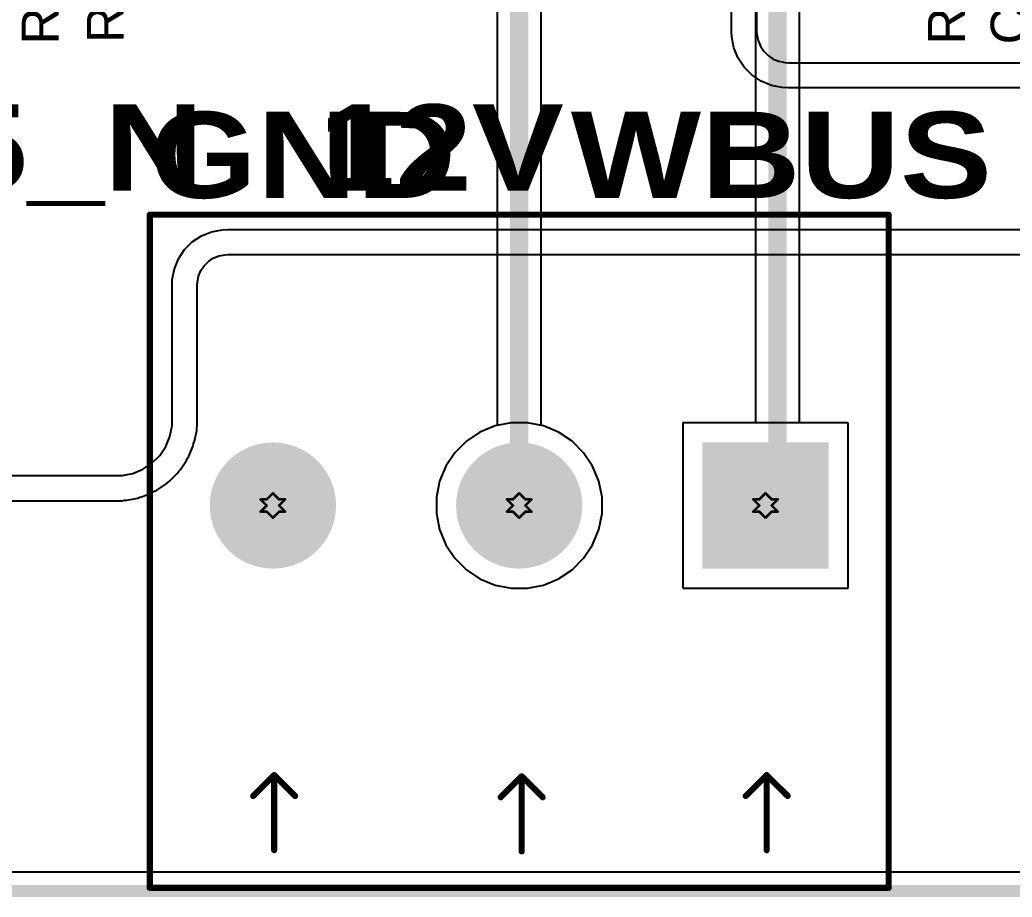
# Model space of a CAD drawing. Header units: inches. Extents: x -40 to 219, y 2 to 133.
# Drawn here: x 34.84 to 55.31, y 2.25 to 20.36 of the extents above; entities that cross this region are included whole.
import ezdxf

# ---------------------------------------------------------------- set-up
doc = ezdxf.new("R2010")
doc.units = ezdxf.units.IN
for name, color, linetype in [('Board Outline', 216, 'Continuous'), ('Bottom Layer', 5, 'Continuous'), ('Bottom Solder', 6, 'Continuous'), ('Drill Drawing', 1, 'Continuous'), ('Multi-Layer', 9, 'Continuous'), ('Pad Holes', 156, 'Continuous'), ('Top Layer', 1, 'Continuous'), ('Top Overlay', 2, 'Continuous'), ('Top Solder', 216, 'Continuous')]:
    doc.layers.add(name, color=color, linetype=linetype)
doc.styles.add('Arial', font='', dxfattribs={"height": 0.2})
doc.styles.add('Arial Black_Bold', font='', dxfattribs={"height": 0.2})
doc.styles.get('Arial').set_extended_font_data('Arial')
doc.styles.get('Arial Black_Bold').set_extended_font_data('Arial Black', bold=True)

# ---------------------------------------------------------------- blocks, each defined once
blk = doc.blocks.new('TB008A_508_03BE_150')
at = {"layer": 'Bottom Layer'}
blk.add_hatch(color=5, dxfattribs=at).paths.add_polyline_path([(-1.2, 1.2), (1.2, 1.2), (1.2, -1.2), (-1.2, -1.2)])
h = blk.add_hatch(color=5, dxfattribs=at)
edge = h.paths.add_edge_path()
edge.add_arc((5.08, 0), 1.2, 0, 360)
h = blk.add_hatch(color=5, dxfattribs=at)
edge = h.paths.add_edge_path()
edge.add_arc((10.16, 0), 1.2, 0, 360)
at = {"layer": 'Bottom Solder'}
blk.add_hatch(color=6, dxfattribs=at).paths.add_polyline_path([(-1.302, 1.302), (1.302, 1.302), (1.302, -1.302), (-1.302, -1.302)])
h = blk.add_hatch(color=6, dxfattribs=at)
edge = h.paths.add_edge_path()
edge.add_arc((5.08, 0), 1.302, 0, 360)
h = blk.add_hatch(color=6, dxfattribs=at)
edge = h.paths.add_edge_path()
edge.add_arc((10.16, 0), 1.302, 0, 360)
at = {"layer": 'Multi-Layer'}
h = blk.add_hatch(color=9, dxfattribs=at)
edge = h.paths.add_edge_path()
edge.add_arc((5.08, 0), 1.2, 0, 360)
h = blk.add_hatch(color=9, dxfattribs=at)
edge = h.paths.add_edge_path()
edge.add_arc((10.16, 0), 1.2, 0, 360)
at = {"layer": 'Pad Holes'}
h = blk.add_hatch(color=7, dxfattribs=at)
edge = h.paths.add_edge_path()
edge.add_arc((0, 0), 0.8, 0, 360)
h = blk.add_hatch(color=7, dxfattribs=at)
edge = h.paths.add_edge_path()
edge.add_arc((5.08, 0), 0.8, 0, 360)
h = blk.add_hatch(color=7, dxfattribs=at)
edge = h.paths.add_edge_path()
edge.add_arc((10.16, 0), 0.8, 0, 360)
at = {"layer": 'Top Layer'}
blk.add_hatch(color=1, dxfattribs=at).paths.add_polyline_path([(-1.2, 1.2), (1.2, 1.2), (1.2, -1.2), (-1.2, -1.2)])
h = blk.add_hatch(color=1, dxfattribs=at)
edge = h.paths.add_edge_path()
edge.add_arc((5.08, 0), 1.2, 0, 360)
h = blk.add_hatch(color=1, dxfattribs=at)
edge = h.paths.add_edge_path()
edge.add_arc((10.16, 0), 1.2, 0, 360)
at = {"layer": 'Top Solder'}
blk.add_hatch(color=216, dxfattribs=at).paths.add_polyline_path([(-1.302, 1.302), (1.302, 1.302), (1.302, -1.302), (-1.302, -1.302)])
h = blk.add_hatch(color=216, dxfattribs=at)
edge = h.paths.add_edge_path()
edge.add_arc((5.08, 0), 1.302, 0, 360)
h = blk.add_hatch(color=216, dxfattribs=at)
edge = h.paths.add_edge_path()
edge.add_arc((10.16, 0), 1.302, 0, 360)
at = {"layer": 'Top Overlay'}
for points in [[(12.7, 7.89, 0.127, 0.127, 0), (-2.54, 7.89, 0.127, 0.127, 0)], [(-2.54, 7.89, 0.127, 0.127, 0), (-2.54, -6, 0.127, 0.127, 0)], [(12.7, -6, 0.127, 0.127, 0), (12.7, 7.89, 0.127, 0.127, 0)], [(-0.025, 7.112, 0.127, 0.127, 0), (-0.025, 5.563, 0.127, 0.127, 0)], [(5.029, 7.137, 0.127, 0.127, 0), (5.029, 5.588, 0.127, 0.127, 0)], [(10.135, 7.112, 0.127, 0.127, 0), (10.135, 5.563, 0.127, 0.127, 0)], [(-0.025, 5.563, 0.127, 0.127, 0), (-0.457, 5.994, 0.127, 0.127, 0)], [(0.406, 5.994, 0.127, 0.127, 0), (-0.025, 5.563, 0.127, 0.127, 0)], [(5.029, 5.588, 0.127, 0.127, 0), (4.597, 6.02, 0.127, 0.127, 0)], [(5.461, 6.02, 0.127, 0.127, 0), (5.029, 5.588, 0.127, 0.127, 0)], [(10.135, 5.563, 0.127, 0.127, 0), (9.703, 5.994, 0.127, 0.127, 0)], [(10.566, 5.994, 0.127, 0.127, 0), (10.135, 5.563, 0.127, 0.127, 0)], [(12.7, -6, 0.127, 0.127, 0), (-2.54, -6, 0.127, 0.127, 0)]]:
    blk.add_lwpolyline(points, format="xyseb", dxfattribs=at)
for points in [[(-2.572, 7.89, 0.0635, 0.0635, 1), (-2.508, 7.89, 0.0635, 0.0635, 1)], [(-2.572, 7.89, 0.0635, 0.0635, 1), (-2.508, 7.89, 0.0635, 0.0635, 1)], [(12.668, 7.89, 0.0635, 0.0635, 1), (12.732, 7.89, 0.0635, 0.0635, 1)], [(12.668, 7.89, 0.0635, 0.0635, 1), (12.732, 7.89, 0.0635, 0.0635, 1)], [(-0.057, 7.112, 0.0635, 0.0635, 1), (0.006, 7.112, 0.0635, 0.0635, 1)], [(4.997, 7.137, 0.0635, 0.0635, 1), (5.061, 7.137, 0.0635, 0.0635, 1)], [(10.103, 7.112, 0.0635, 0.0635, 1), (10.166, 7.112, 0.0635, 0.0635, 1)], [(-0.489, 5.994, 0.0635, 0.0635, 1), (-0.425, 5.994, 0.0635, 0.0635, 1)], [(0.375, 5.994, 0.0635, 0.0635, 1), (0.438, 5.994, 0.0635, 0.0635, 1)], [(4.566, 6.02, 0.0635, 0.0635, 1), (4.629, 6.02, 0.0635, 0.0635, 1)], [(5.429, 6.02, 0.0635, 0.0635, 1), (5.493, 6.02, 0.0635, 0.0635, 1)], [(9.671, 5.994, 0.0635, 0.0635, 1), (9.735, 5.994, 0.0635, 0.0635, 1)], [(10.535, 5.994, 0.0635, 0.0635, 1), (10.598, 5.994, 0.0635, 0.0635, 1)], [(-0.057, 5.563, 0.0635, 0.0635, 1), (0.006, 5.563, 0.0635, 0.0635, 1)], [(-0.057, 5.563, 0.0635, 0.0635, 1), (0.006, 5.563, 0.0635, 0.0635, 1)], [(-0.057, 5.563, 0.0635, 0.0635, 1), (0.006, 5.563, 0.0635, 0.0635, 1)], [(4.997, 5.588, 0.0635, 0.0635, 1), (5.061, 5.588, 0.0635, 0.0635, 1)], [(4.997, 5.588, 0.0635, 0.0635, 1), (5.061, 5.588, 0.0635, 0.0635, 1)], [(4.997, 5.588, 0.0635, 0.0635, 1), (5.061, 5.588, 0.0635, 0.0635, 1)], [(10.103, 5.563, 0.0635, 0.0635, 1), (10.166, 5.563, 0.0635, 0.0635, 1)], [(10.103, 5.563, 0.0635, 0.0635, 1), (10.166, 5.563, 0.0635, 0.0635, 1)], [(10.103, 5.563, 0.0635, 0.0635, 1), (10.166, 5.563, 0.0635, 0.0635, 1)], [(-2.572, -6, 0.0635, 0.0635, 1), (-2.508, -6, 0.0635, 0.0635, 1)], [(-2.572, -6, 0.0635, 0.0635, 1), (-2.508, -6, 0.0635, 0.0635, 1)], [(12.668, -6, 0.0635, 0.0635, 1), (12.732, -6, 0.0635, 0.0635, 1)], [(12.668, -6, 0.0635, 0.0635, 1), (12.732, -6, 0.0635, 0.0635, 1)]]:
    blk.add_lwpolyline(points, format="xyseb", close=True, dxfattribs=at)

msp = doc.modelspace()

# ---------------------------------------------------------------- linework, layer by layer
at = {"layer": 'Board Outline'}
msp.add_lwpolyline([(3.393, 2.382, 0.254, 0.254, 0), (85.393, 2.382, 0.254, 0.254, 0)], format="xyseb", dxfattribs=at)
at = {"layer": 'Bottom Layer'}
for p, q in [((49.524, 20.116), (49.524, 28.177)), ((50.042, 28.177), (50.042, 20.128)), ((49.53, 20.002), (49.524, 20.116)), ((50.042, 20.128), (50.046, 20.065)), ((50.046, 20.065), (50.072, 19.93)), ((49.574, 19.779), (49.53, 20.002)), ((50.072, 19.93), (50.12, 19.814)), ((49.661, 19.569), (49.574, 19.779)), ((50.12, 19.814), (50.19, 19.71)), ((50.19, 19.71), (50.279, 19.621)), ((49.788, 19.38), (49.661, 19.569)), ((50.279, 19.621), (50.383, 19.551)), ((50.383, 19.551), (50.499, 19.503)), ((50.499, 19.503), (50.634, 19.476)), ((50.634, 19.476), (50.697, 19.473)), ((50.697, 19.473), (62.633, 19.473)), ((49.949, 19.219), (49.788, 19.38)), ((50.138, 19.092), (49.949, 19.219)), ((50.348, 19.005), (50.138, 19.092)), ((50.571, 18.961), (50.348, 19.005)), ((50.685, 18.955), (50.571, 18.961)), ((63.084, 18.955), (50.685, 18.955)), ((38.589, 15.899), (38.796, 15.985)), ((38.796, 15.985), (39.016, 16.029)), ((39.016, 16.029), (39.128, 16.034)), ((39.128, 16.034), (76.466, 16.034)), ((38.244, 15.617), (38.402, 15.775)), ((38.402, 15.775), (38.589, 15.899)), ((38.12, 15.43), (38.244, 15.617)), ((38.034, 15.223), (38.12, 15.43)), ((38.646, 15.286), (38.733, 15.373)), ((38.733, 15.373), (38.834, 15.44)), ((38.834, 15.44), (38.947, 15.487)), ((38.947, 15.487), (39.079, 15.513)), ((39.079, 15.513), (39.14, 15.516)), ((39.14, 15.516), (76.466, 15.516)), ((37.99, 15.003), (38.034, 15.223)), ((38.532, 15.072), (38.579, 15.185)), ((38.579, 15.185), (38.646, 15.286)), ((37.985, 14.891), (37.99, 15.003)), ((38.506, 14.94), (38.532, 15.072)), ((37.985, 12.097), (37.985, 14.891)), ((38.503, 14.879), (38.506, 14.94)), ((38.503, 12.097), (38.503, 14.879)), ((37.985, 11.985), (37.985, 12.097)), ((38.503, 11.985), (38.503, 12.097)), ((37.941, 11.764), (37.985, 11.985)), ((38.449, 11.663), (38.493, 11.884)), ((38.493, 11.935), (38.503, 11.985)), ((38.493, 11.884), (38.493, 11.935)), ((44.647, 11.98), (44.336, 11.851)), ((44.977, 12.045), (44.647, 11.98)), ((45.313, 12.045), (44.977, 12.045)), ((45.643, 11.98), (45.313, 12.045)), ((45.954, 11.851), (45.643, 11.98)), ((51.933, 12.045), (48.517, 12.045)), ((48.517, 12.045), (48.517, 8.629)), ((51.933, 8.629), (51.933, 12.045)), ((37.855, 11.556), (37.941, 11.764)), ((44.336, 11.851), (44.056, 11.664)), ((46.234, 11.664), (45.954, 11.851)), ((37.729, 11.369), (37.855, 11.556)), ((38.333, 11.358), (38.419, 11.566)), ((38.419, 11.566), (38.429, 11.616)), ((38.429, 11.616), (38.449, 11.663)), ((44.056, 11.664), (43.818, 11.426)), ((46.471, 11.426), (46.234, 11.664)), ((37.57, 11.21), (37.729, 11.369)), ((38.16, 11.081), (38.285, 11.268)), ((38.285, 11.268), (38.305, 11.315)), ((38.305, 11.315), (38.333, 11.358)), ((43.818, 11.426), (43.631, 11.146)), ((46.658, 11.146), (46.471, 11.426)), ((37.175, 10.998), (37.383, 11.084)), ((37.383, 11.084), (37.57, 11.21)), ((38.124, 11.045), (38.16, 11.081)), ((43.631, 11.146), (43.502, 10.836)), ((46.787, 10.836), (46.658, 11.146)), ((27.063, 10.954), (36.842, 10.954)), ((36.842, 10.954), (36.954, 10.954)), ((36.954, 10.954), (37.175, 10.998)), ((37.936, 10.843), (38.096, 11.003)), ((38.096, 11.003), (38.124, 11.045)), ((37.624, 10.634), (37.671, 10.654)), ((37.671, 10.654), (37.858, 10.779)), ((37.858, 10.779), (37.894, 10.815)), ((37.894, 10.815), (37.936, 10.843)), ((43.502, 10.836), (43.437, 10.506)), ((46.853, 10.506), (46.787, 10.836)), ((36.954, 10.436), (37.004, 10.446)), ((37.004, 10.446), (37.055, 10.446)), ((37.055, 10.446), (37.276, 10.49)), ((37.276, 10.49), (37.323, 10.51)), ((37.323, 10.51), (37.373, 10.52)), ((37.373, 10.52), (37.581, 10.606)), ((37.581, 10.606), (37.624, 10.634)), ((43.437, 10.506), (43.437, 10.169)), ((46.853, 10.169), (46.853, 10.506)), ((30.436, 10.436), (36.842, 10.436)), ((36.842, 10.436), (36.954, 10.436)), ((43.437, 10.169), (43.502, 9.839)), ((46.787, 9.839), (46.853, 10.169)), ((43.502, 9.839), (43.631, 9.528)), ((46.658, 9.528), (46.787, 9.839)), ((43.631, 9.528), (43.818, 9.249)), ((46.471, 9.249), (46.658, 9.528)), ((43.818, 9.249), (44.056, 9.011)), ((46.234, 9.011), (46.471, 9.249)), ((44.056, 9.011), (44.336, 8.824)), ((45.954, 8.824), (46.234, 9.011)), ((44.336, 8.824), (44.647, 8.695)), ((45.643, 8.695), (45.954, 8.824)), ((44.647, 8.695), (44.977, 8.629)), ((44.977, 8.629), (45.313, 8.629)), ((45.313, 8.629), (45.643, 8.695)), ((48.517, 8.629), (51.933, 8.629)), ((85.63, 2.77), (3.156, 2.77))]:
    msp.add_line(p, q, dxfattribs=at)
at = {"layer": 'Drill Drawing'}
for points in [[(39.811, 10.464, 0.0508, 0.0508, 0), (39.938, 10.337, 0.0508, 0.0508, 0)], [(39.811, 10.464, 0.0508, 0.0508, 0), (39.938, 10.464, 0.0508, 0.0508, 0)], [(39.938, 10.464, 0.0508, 0.0508, 0), (40.065, 10.591, 0.0508, 0.0508, 0)], [(40.065, 10.591, 0.0508, 0.0508, 0), (40.192, 10.464, 0.0508, 0.0508, 0)], [(40.192, 10.464, 0.0508, 0.0508, 0), (40.319, 10.464, 0.0508, 0.0508, 0)], [(40.192, 10.337, 0.0508, 0.0508, 0), (40.319, 10.464, 0.0508, 0.0508, 0)], [(44.891, 10.464, 0.0508, 0.0508, 0), (45.018, 10.337, 0.0508, 0.0508, 0)], [(44.891, 10.464, 0.0508, 0.0508, 0), (45.018, 10.464, 0.0508, 0.0508, 0)], [(45.018, 10.464, 0.0508, 0.0508, 0), (45.145, 10.591, 0.0508, 0.0508, 0)], [(45.145, 10.591, 0.0508, 0.0508, 0), (45.272, 10.464, 0.0508, 0.0508, 0)], [(45.272, 10.464, 0.0508, 0.0508, 0), (45.399, 10.464, 0.0508, 0.0508, 0)], [(45.272, 10.337, 0.0508, 0.0508, 0), (45.399, 10.464, 0.0508, 0.0508, 0)], [(49.971, 10.464, 0.0508, 0.0508, 0), (50.098, 10.337, 0.0508, 0.0508, 0)], [(49.971, 10.464, 0.0508, 0.0508, 0), (50.098, 10.464, 0.0508, 0.0508, 0)], [(50.098, 10.464, 0.0508, 0.0508, 0), (50.225, 10.591, 0.0508, 0.0508, 0)], [(50.225, 10.591, 0.0508, 0.0508, 0), (50.352, 10.464, 0.0508, 0.0508, 0)], [(50.352, 10.464, 0.0508, 0.0508, 0), (50.479, 10.464, 0.0508, 0.0508, 0)], [(50.352, 10.337, 0.0508, 0.0508, 0), (50.479, 10.464, 0.0508, 0.0508, 0)], [(39.811, 10.21, 0.0508, 0.0508, 0), (39.938, 10.337, 0.0508, 0.0508, 0)], [(39.811, 10.21, 0.0508, 0.0508, 0), (39.938, 10.21, 0.0508, 0.0508, 0)], [(39.938, 10.21, 0.0508, 0.0508, 0), (40.065, 10.083, 0.0508, 0.0508, 0)], [(40.065, 10.083, 0.0508, 0.0508, 0), (40.192, 10.21, 0.0508, 0.0508, 0)], [(40.192, 10.337, 0.0508, 0.0508, 0), (40.319, 10.21, 0.0508, 0.0508, 0)], [(40.192, 10.21, 0.0508, 0.0508, 0), (40.319, 10.21, 0.0508, 0.0508, 0)], [(44.891, 10.21, 0.0508, 0.0508, 0), (45.018, 10.337, 0.0508, 0.0508, 0)], [(44.891, 10.21, 0.0508, 0.0508, 0), (45.018, 10.21, 0.0508, 0.0508, 0)], [(45.018, 10.21, 0.0508, 0.0508, 0), (45.145, 10.083, 0.0508, 0.0508, 0)], [(45.145, 10.083, 0.0508, 0.0508, 0), (45.272, 10.21, 0.0508, 0.0508, 0)], [(45.272, 10.337, 0.0508, 0.0508, 0), (45.399, 10.21, 0.0508, 0.0508, 0)], [(45.272, 10.21, 0.0508, 0.0508, 0), (45.399, 10.21, 0.0508, 0.0508, 0)], [(49.971, 10.21, 0.0508, 0.0508, 0), (50.098, 10.337, 0.0508, 0.0508, 0)], [(49.971, 10.21, 0.0508, 0.0508, 0), (50.098, 10.21, 0.0508, 0.0508, 0)], [(50.098, 10.21, 0.0508, 0.0508, 0), (50.225, 10.083, 0.0508, 0.0508, 0)], [(50.225, 10.083, 0.0508, 0.0508, 0), (50.352, 10.21, 0.0508, 0.0508, 0)], [(50.352, 10.337, 0.0508, 0.0508, 0), (50.479, 10.21, 0.0508, 0.0508, 0)], [(50.352, 10.21, 0.0508, 0.0508, 0), (50.479, 10.21, 0.0508, 0.0508, 0)]]:
    msp.add_lwpolyline(points, format="xyseb", dxfattribs=at)
for points in [[(39.798, 10.464, 0.0254, 0.0254, 1), (39.823, 10.464, 0.0254, 0.0254, 1)], [(39.798, 10.464, 0.0254, 0.0254, 1), (39.823, 10.464, 0.0254, 0.0254, 1)], [(39.925, 10.464, 0.0254, 0.0254, 1), (39.95, 10.464, 0.0254, 0.0254, 1)], [(39.925, 10.464, 0.0254, 0.0254, 1), (39.95, 10.464, 0.0254, 0.0254, 1)], [(40.052, 10.591, 0.0254, 0.0254, 1), (40.077, 10.591, 0.0254, 0.0254, 1)], [(40.052, 10.591, 0.0254, 0.0254, 1), (40.077, 10.591, 0.0254, 0.0254, 1)], [(40.179, 10.464, 0.0254, 0.0254, 1), (40.204, 10.464, 0.0254, 0.0254, 1)], [(40.179, 10.464, 0.0254, 0.0254, 1), (40.204, 10.464, 0.0254, 0.0254, 1)], [(40.306, 10.464, 0.0254, 0.0254, 1), (40.331, 10.464, 0.0254, 0.0254, 1)], [(40.306, 10.464, 0.0254, 0.0254, 1), (40.331, 10.464, 0.0254, 0.0254, 1)], [(44.878, 10.464, 0.0254, 0.0254, 1), (44.903, 10.464, 0.0254, 0.0254, 1)], [(44.878, 10.464, 0.0254, 0.0254, 1), (44.903, 10.464, 0.0254, 0.0254, 1)], [(45.005, 10.464, 0.0254, 0.0254, 1), (45.03, 10.464, 0.0254, 0.0254, 1)], [(45.005, 10.464, 0.0254, 0.0254, 1), (45.03, 10.464, 0.0254, 0.0254, 1)], [(45.132, 10.591, 0.0254, 0.0254, 1), (45.157, 10.591, 0.0254, 0.0254, 1)], [(45.132, 10.591, 0.0254, 0.0254, 1), (45.157, 10.591, 0.0254, 0.0254, 1)], [(45.259, 10.464, 0.0254, 0.0254, 1), (45.284, 10.464, 0.0254, 0.0254, 1)], [(45.259, 10.464, 0.0254, 0.0254, 1), (45.284, 10.464, 0.0254, 0.0254, 1)], [(45.386, 10.464, 0.0254, 0.0254, 1), (45.411, 10.464, 0.0254, 0.0254, 1)], [(45.386, 10.464, 0.0254, 0.0254, 1), (45.411, 10.464, 0.0254, 0.0254, 1)], [(49.958, 10.464, 0.0254, 0.0254, 1), (49.983, 10.464, 0.0254, 0.0254, 1)], [(49.958, 10.464, 0.0254, 0.0254, 1), (49.983, 10.464, 0.0254, 0.0254, 1)], [(50.085, 10.464, 0.0254, 0.0254, 1), (50.11, 10.464, 0.0254, 0.0254, 1)], [(50.085, 10.464, 0.0254, 0.0254, 1), (50.11, 10.464, 0.0254, 0.0254, 1)], [(50.212, 10.591, 0.0254, 0.0254, 1), (50.237, 10.591, 0.0254, 0.0254, 1)], [(50.212, 10.591, 0.0254, 0.0254, 1), (50.237, 10.591, 0.0254, 0.0254, 1)], [(50.339, 10.464, 0.0254, 0.0254, 1), (50.364, 10.464, 0.0254, 0.0254, 1)], [(50.339, 10.464, 0.0254, 0.0254, 1), (50.364, 10.464, 0.0254, 0.0254, 1)], [(50.466, 10.464, 0.0254, 0.0254, 1), (50.491, 10.464, 0.0254, 0.0254, 1)], [(50.466, 10.464, 0.0254, 0.0254, 1), (50.491, 10.464, 0.0254, 0.0254, 1)], [(39.798, 10.21, 0.0254, 0.0254, 1), (39.823, 10.21, 0.0254, 0.0254, 1)], [(39.798, 10.21, 0.0254, 0.0254, 1), (39.823, 10.21, 0.0254, 0.0254, 1)], [(39.925, 10.337, 0.0254, 0.0254, 1), (39.95, 10.337, 0.0254, 0.0254, 1)], [(39.925, 10.337, 0.0254, 0.0254, 1), (39.95, 10.337, 0.0254, 0.0254, 1)], [(39.925, 10.21, 0.0254, 0.0254, 1), (39.95, 10.21, 0.0254, 0.0254, 1)], [(39.925, 10.21, 0.0254, 0.0254, 1), (39.95, 10.21, 0.0254, 0.0254, 1)], [(40.179, 10.337, 0.0254, 0.0254, 1), (40.204, 10.337, 0.0254, 0.0254, 1)], [(40.179, 10.337, 0.0254, 0.0254, 1), (40.204, 10.337, 0.0254, 0.0254, 1)], [(40.179, 10.21, 0.0254, 0.0254, 1), (40.204, 10.21, 0.0254, 0.0254, 1)], [(40.179, 10.21, 0.0254, 0.0254, 1), (40.204, 10.21, 0.0254, 0.0254, 1)], [(40.306, 10.21, 0.0254, 0.0254, 1), (40.331, 10.21, 0.0254, 0.0254, 1)], [(40.306, 10.21, 0.0254, 0.0254, 1), (40.331, 10.21, 0.0254, 0.0254, 1)], [(44.878, 10.21, 0.0254, 0.0254, 1), (44.903, 10.21, 0.0254, 0.0254, 1)], [(44.878, 10.21, 0.0254, 0.0254, 1), (44.903, 10.21, 0.0254, 0.0254, 1)], [(45.005, 10.337, 0.0254, 0.0254, 1), (45.03, 10.337, 0.0254, 0.0254, 1)], [(45.005, 10.337, 0.0254, 0.0254, 1), (45.03, 10.337, 0.0254, 0.0254, 1)], [(45.005, 10.21, 0.0254, 0.0254, 1), (45.03, 10.21, 0.0254, 0.0254, 1)], [(45.005, 10.21, 0.0254, 0.0254, 1), (45.03, 10.21, 0.0254, 0.0254, 1)], [(45.259, 10.337, 0.0254, 0.0254, 1), (45.284, 10.337, 0.0254, 0.0254, 1)], [(45.259, 10.337, 0.0254, 0.0254, 1), (45.284, 10.337, 0.0254, 0.0254, 1)], [(45.259, 10.21, 0.0254, 0.0254, 1), (45.284, 10.21, 0.0254, 0.0254, 1)], [(45.259, 10.21, 0.0254, 0.0254, 1), (45.284, 10.21, 0.0254, 0.0254, 1)], [(45.386, 10.21, 0.0254, 0.0254, 1), (45.411, 10.21, 0.0254, 0.0254, 1)], [(45.386, 10.21, 0.0254, 0.0254, 1), (45.411, 10.21, 0.0254, 0.0254, 1)], [(49.958, 10.21, 0.0254, 0.0254, 1), (49.983, 10.21, 0.0254, 0.0254, 1)], [(49.958, 10.21, 0.0254, 0.0254, 1), (49.983, 10.21, 0.0254, 0.0254, 1)], [(50.085, 10.337, 0.0254, 0.0254, 1), (50.11, 10.337, 0.0254, 0.0254, 1)], [(50.085, 10.337, 0.0254, 0.0254, 1), (50.11, 10.337, 0.0254, 0.0254, 1)], [(50.085, 10.21, 0.0254, 0.0254, 1), (50.11, 10.21, 0.0254, 0.0254, 1)], [(50.085, 10.21, 0.0254, 0.0254, 1), (50.11, 10.21, 0.0254, 0.0254, 1)], [(50.339, 10.337, 0.0254, 0.0254, 1), (50.364, 10.337, 0.0254, 0.0254, 1)], [(50.339, 10.337, 0.0254, 0.0254, 1), (50.364, 10.337, 0.0254, 0.0254, 1)], [(50.339, 10.21, 0.0254, 0.0254, 1), (50.364, 10.21, 0.0254, 0.0254, 1)], [(50.339, 10.21, 0.0254, 0.0254, 1), (50.364, 10.21, 0.0254, 0.0254, 1)], [(50.466, 10.21, 0.0254, 0.0254, 1), (50.491, 10.21, 0.0254, 0.0254, 1)], [(50.466, 10.21, 0.0254, 0.0254, 1), (50.491, 10.21, 0.0254, 0.0254, 1)], [(40.052, 10.083, 0.0254, 0.0254, 1), (40.077, 10.083, 0.0254, 0.0254, 1)], [(40.052, 10.083, 0.0254, 0.0254, 1), (40.077, 10.083, 0.0254, 0.0254, 1)], [(45.132, 10.083, 0.0254, 0.0254, 1), (45.157, 10.083, 0.0254, 0.0254, 1)], [(45.132, 10.083, 0.0254, 0.0254, 1), (45.157, 10.083, 0.0254, 0.0254, 1)], [(50.212, 10.083, 0.0254, 0.0254, 1), (50.237, 10.083, 0.0254, 0.0254, 1)], [(50.212, 10.083, 0.0254, 0.0254, 1), (50.237, 10.083, 0.0254, 0.0254, 1)]]:
    msp.add_lwpolyline(points, format="xyseb", close=True, dxfattribs=at)
at = {"layer": 'Top Layer'}
for p, q in [((44.692, 22.378), (44.692, 11.989)), ((45.598, 11.989), (45.598, 22.378)), ((50.018, 22.299), (50.018, 12.045)), ((50.924, 12.045), (50.924, 22.299)), ((44.647, 11.98), (44.336, 11.851)), ((44.692, 11.989), (44.647, 11.98)), ((45.643, 11.98), (45.598, 11.989)), ((45.954, 11.851), (45.643, 11.98)), ((50.018, 12.045), (48.517, 12.045)), ((48.517, 12.045), (48.517, 8.629)), ((51.933, 12.045), (50.924, 12.045)), ((51.933, 8.629), (51.933, 12.045)), ((44.336, 11.851), (44.056, 11.664)), ((46.234, 11.664), (45.954, 11.851)), ((44.056, 11.664), (43.818, 11.426)), ((46.471, 11.426), (46.234, 11.664)), ((43.818, 11.426), (43.631, 11.146)), ((46.658, 11.146), (46.471, 11.426)), ((43.631, 11.146), (43.502, 10.836)), ((46.787, 10.836), (46.658, 11.146)), ((43.502, 10.836), (43.437, 10.506)), ((46.853, 10.506), (46.787, 10.836)), ((43.437, 10.506), (43.437, 10.169)), ((46.853, 10.169), (46.853, 10.506)), ((43.437, 10.169), (43.502, 9.839)), ((46.787, 9.839), (46.853, 10.169)), ((43.502, 9.839), (43.631, 9.528)), ((46.658, 9.528), (46.787, 9.839)), ((43.631, 9.528), (43.818, 9.249)), ((46.471, 9.249), (46.658, 9.528)), ((43.818, 9.249), (44.056, 9.011)), ((46.234, 9.011), (46.471, 9.249)), ((44.056, 9.011), (44.336, 8.824)), ((45.954, 8.824), (46.234, 9.011)), ((44.336, 8.824), (44.647, 8.695)), ((45.643, 8.695), (45.954, 8.824)), ((44.647, 8.695), (44.977, 8.629)), ((44.977, 8.629), (45.313, 8.629)), ((45.313, 8.629), (45.643, 8.695)), ((48.517, 8.629), (51.933, 8.629)), ((85.63, 2.77), (32.573, 2.77))]:
    msp.add_line(p, q, dxfattribs=at)
for points in [[(45.145, 10.337, 0.381, 0.381, 0), (45.145, 23.013, 0.381, 0.381, 0)], [(50.471, 10.337, 0.381, 0.381, 0), (50.471, 23.013, 0.381, 0.381, 0)]]:
    msp.add_lwpolyline(points, format="xyseb", dxfattribs=at)
for points in [[(45.05, 10.337, 0.191, 0.191, 1), (45.24, 10.337, 0.191, 0.191, 1)], [(50.376, 10.337, 0.191, 0.191, 1), (50.566, 10.337, 0.191, 0.191, 1)]]:
    msp.add_lwpolyline(points, format="xyseb", close=True, dxfattribs=at)

# ---------------------------------------------------------------- block references
at = {"rotation": 180}
msp.add_blockref('TB008A_508_03BE_150', (50.225, 10.337), dxfattribs=at)

# ---------------------------------------------------------------- texts
at = {"layer": 'Top Overlay'}
for s, height, rotation, style, p in [('R54', 0.762, 90, 'Arial', (35.645, 19.851)), ('R60', 0.762, 90, 'Arial', (36.989, 19.882)), ('R84', 0.762, 90, 'Arial', (54.339, 19.851)), ('C34', 0.762, 90, 'Arial', (55.632, 19.851)), ('GND   485_P   485_N   12V', 1.778, 360, 'Arial Black_Bold', (10.985, 16.835)), ('GND   WBUS   HTR', 1.778, 360, 'Arial Black_Bold', (37.525, 16.683))]:
    msp.add_text(s, height=height, rotation=rotation, dxfattribs=dict(at, style=style)).set_placement(p)

doc.saveas('drawing.dxf')
